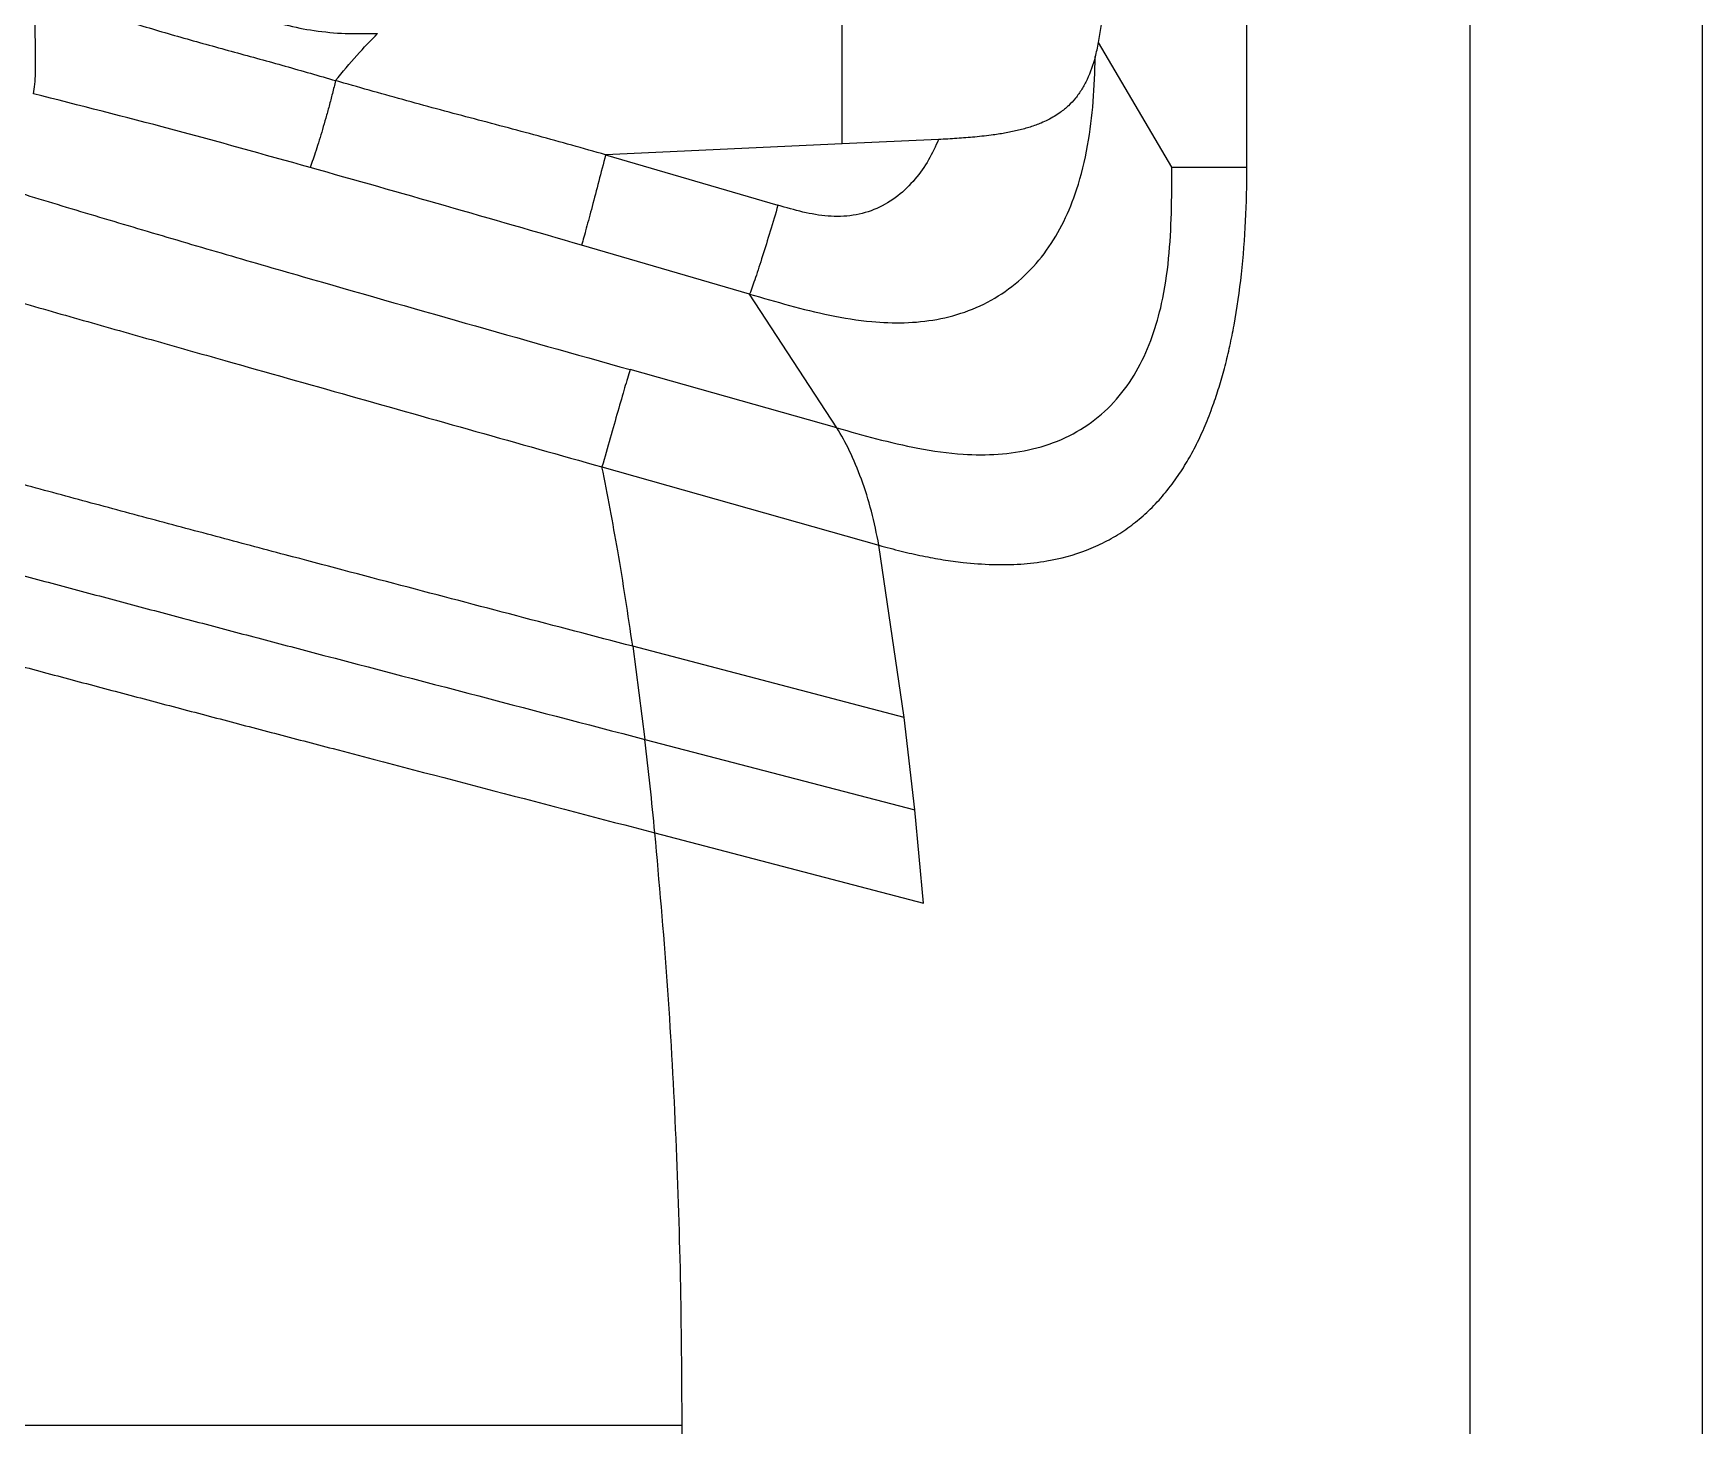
# Model space of a CAD drawing. Extents: x 400 to 501, y 484 to 634.
# Drawn here: x 491 to 500.55, y 551.25 to 559.22 of the extents above; entities that cross this region are included whole.
import ezdxf

# ---------------------------------------------------------------- set-up
doc = ezdxf.new("R2010")
doc.units = 0
doc.header["$MEASUREMENT"] = 0
doc.layers.add('DIM', color=3, linetype='Continuous')
doc.layers.add('GEOMETRY', color=3, linetype='Continuous', lineweight=25)

# ---------------------------------------------------------------- blocks, each defined once
blk = doc.blocks.new('2026 GRANDEE')
at = {"layer": 'GEOMETRY', "color": 4, "ltscale": 16}
for p, q in [((50.1228, -88.1736), (50.1228, -3)), ((47.0859, -38.3844), (46.667, -37.6701))]:
    blk.add_line(p, q, dxfattribs=at)
at = {"layer": 'GEOMETRY', "ltscale": 16}
for p, q in [((48.7908, -4.882), (48.7908, -86.2916)), ((47.5159, -38.3844), (47.5159, -5.6164)), ((45.2006, -38.251), (43.846, -38.3131)), ((45.7517, -38.2257), (45.2006, -38.251)), ((43.846, -38.3131), (44.8322, -38.602)), ((44.6704, -39.11), (43.709, -38.8304)), ((45.1698, -39.8761), (44.6704, -39.11)), ((45.1698, -39.8761), (43.9858, -39.5427)), ((43.8255, -40.0996), (45.4102, -40.5481)), ((45.5553, -41.5331), (45.4102, -40.5481)), ((44.0013, -41.1264), (44.0706, -41.6593)), ((45.5553, -41.5331), (44.0013, -41.1264)), ((45.6151, -42.0632), (45.5553, -41.5331)), ((44.0706, -41.6593), (45.6151, -42.0632)), ((45.6646, -42.596), (45.6151, -42.0632)), ((44.1282, -42.1941), (45.6646, -42.596))]:
    blk.add_line(p, q, dxfattribs=at)
for points, knots in [([(46.667, -37.6701), (46.6774, -37.6097), (46.699, -37.4836), (46.715, -37.278), (46.7229, -37.1029), (46.7265, -36.9625), (46.7282, -36.8628), (46.7294, -36.7609), (46.73, -36.6571), (46.7304, -36.5562), (46.7305, -36.4477), (46.7305, -36.375), (46.7305, -36.333)], [0, 0, 0, 0, 0.1413192, 0.2951352, 0.4607825, 0.5321618, 0.6075047, 0.6826773, 0.7586326, 0.8383478, 0.9068147, 1, 1, 1, 1]), ([(41.2003, -36.4774), (41.2014, -36.5237), (41.2035, -36.614), (41.222, -36.7466), (41.252, -36.8723), (41.295, -36.9908), (41.35, -37.1), (41.4167, -37.199), (41.4944, -37.2877), (41.5816, -37.365), (41.6783, -37.4321), (41.7824, -37.4881), (41.8948, -37.5344), (42.0268, -37.5748), (42.1817, -37.6052), (42.3588, -37.6223), (42.48, -37.6197), (42.5418, -37.6183)], [0, 0, 0, 0, 0.068853, 0.134179, 0.198901, 0.260832, 0.321286, 0.380557, 0.438268, 0.496666, 0.554027, 0.61361, 0.672905, 0.735232, 0.819483, 0.907951, 1, 1, 1, 1]), ([(40.5722, -37.9641), (40.5753, -37.9465), (40.5815, -37.9117), (40.5857, -37.8236), (40.5848, -37.6967), (40.5804, -37.53), (40.577, -37.4142), (40.5753, -37.3551)], [0, 0, 0, 0, 0.123541, 0.243721, 0.485149, 0.737278, 1, 1, 1, 1]), ([(40.5753, -37.3551), (40.6701, -37.3928), (40.8593, -37.4681), (41.145, -37.5617), (41.4313, -37.6457), (41.7208, -37.7251), (42.0131, -37.8048), (42.2054, -37.8607), (42.3015, -37.8886)], [0, 0, 0, 0, 0.1685986, 0.3365333, 0.5045149, 0.670749, 0.8354568, 1, 1, 1, 1]), ([(45.2006, -38.251), (45.2006, -38.1868), (45.2006, -38.0519), (45.2006, -37.9014), (45.2006, -37.7973), (45.2006, -37.7375), (45.2006, -37.6831), (45.2006, -37.6307), (45.2006, -37.5771), (45.2006, -37.5408), (45.2006, -37.5207)], [0, 0, 0, 0, 0.235109, 0.494686, 0.573155, 0.656588, 0.744983, 0.810294, 0.895302, 1, 1, 1, 1]), ([(38.3164, -37.6031), (38.3305, -37.616), (38.3582, -37.6416), (38.4018, -37.6802), (38.4521, -37.7196), (38.5135, -37.7599), (38.5947, -37.805), (38.6996, -37.8612), (38.8174, -37.9197), (38.9395, -37.9769), (39.0777, -38.0377), (39.2462, -38.1087), (39.4526, -38.1887), (39.6972, -38.2753), (39.995, -38.3747), (40.3509, -38.4877), (40.7646, -38.6144), (41.1995, -38.7442), (41.6502, -38.8765), (42.2658, -39.0547), (43.0456, -39.2773), (43.6714, -39.454), (43.9858, -39.5427)], [0, 0, 0, 0, 0.046019, 0.09094, 0.134547, 0.176619, 0.218274, 0.258298, 0.287107, 0.314973, 0.342113, 0.368862, 0.403768, 0.439352, 0.476366, 0.528552, 0.583344, 0.640243, 0.698794, 0.75864, 0.878736, 1, 1, 1, 1]), ([(42.3015, -37.8886), (42.342, -37.8394), (42.4231, -37.7409), (42.5022, -37.6592), (42.5418, -37.6184)], [0, 0, 0, 0, 0.4993678, 1, 1, 1, 1]), ([(46.6477, -37.7528), (46.6511, -37.7395), (46.6581, -37.7124), (46.664, -37.6843), (46.667, -37.6701)], [0, 0, 0, 0, 0.490824, 1, 1, 1, 1]), ([(44.6704, -39.11), (44.7462, -39.1322), (44.8979, -39.1768), (45.1299, -39.2351), (45.3497, -39.2704), (45.5556, -39.2785), (45.7428, -39.2602), (45.9255, -39.2106), (46.0965, -39.1265), (46.2478, -39.0089), (46.3736, -38.863), (46.4723, -38.6959), (46.553, -38.4946), (46.6085, -38.2636), (46.6397, -38.0082), (46.645, -37.8381), (46.6477, -37.7528)], [0, 0, 0, 0, 0.078477, 0.15708, 0.237578, 0.299443, 0.361796, 0.424519, 0.487671, 0.551296, 0.615179, 0.679483, 0.744549, 0.831071, 0.915408, 1, 1, 1, 1]), ([(46.6477, -37.7528), (46.6338, -37.7974), (46.6132, -37.8634), (46.5716, -37.9392), (46.5361, -37.9894), (46.4947, -38.0338), (46.4533, -38.0678), (46.4136, -38.0939), (46.3772, -38.114), (46.3317, -38.1348), (46.2758, -38.1551), (46.2092, -38.1735), (46.1385, -38.1882), (46.0551, -38.2014), (45.9608, -38.212), (45.8561, -38.2203), (45.7866, -38.2239), (45.7517, -38.2257)], [0, 0, 0, 0, 0.1254723, 0.1858337, 0.2460374, 0.3041364, 0.3651371, 0.4044753, 0.4441715, 0.4861945, 0.5480699, 0.6109904, 0.6749155, 0.739698, 0.8294799, 0.9143925, 1, 1, 1, 1]), ([(42.3015, -37.8886), (42.2954, -37.9129), (42.2838, -37.9595), (42.2647, -38.032), (42.2456, -38.1018), (42.2264, -38.1687), (42.2074, -38.2318), (42.189, -38.2899), (42.171, -38.3431), (42.1606, -38.3711), (42.1551, -38.3859)], [0, 0, 0, 0, 0.14087, 0.269929, 0.389791, 0.504058, 0.617256, 0.734433, 0.860552, 1, 1, 1, 1]), ([(43.846, -38.3131), (43.7173, -38.2768), (43.4598, -38.204), (43.0716, -38.1022), (42.6842, -37.9988), (42.4291, -37.9254), (42.3015, -37.8886)], [0, 0, 0, 0, 0.250164, 0.500707, 0.750176, 1, 1, 1, 1]), ([(42.1551, -38.3859), (41.89, -38.3116), (41.3638, -38.1642), (40.8347, -38.0305), (40.5722, -37.9641)], [0, 0, 0, 0, 0.503834, 1, 1, 1, 1]), ([(37.9842, -38.173), (37.9985, -38.186), (38.0268, -38.212), (38.0715, -38.2514), (38.1236, -38.292), (38.1881, -38.3341), (38.2706, -38.38), (38.378, -38.4372), (38.5143, -38.5033), (38.6823, -38.577), (38.8833, -38.658), (39.1167, -38.7419), (39.3802, -38.8277), (39.6879, -38.9222), (40.0387, -39.0258), (40.4288, -39.1386), (40.833, -39.2542), (41.2474, -39.3718), (41.7646, -39.5182), (42.3844, -39.6931), (43.1041, -39.8959), (43.5851, -40.0317), (43.8255, -40.0996)], [0, 0, 0, 0, 0.0442413, 0.0877792, 0.1304804, 0.1722284, 0.2122062, 0.2509331, 0.2888508, 0.3261218, 0.3630993, 0.4009617, 0.4396533, 0.479277, 0.5280263, 0.5779864, 0.6289492, 0.6807197, 0.7331531, 0.8216919, 0.9108967, 1, 1, 1, 1]), ([(45.7517, -38.2257), (45.7336, -38.2652), (45.6968, -38.3456), (45.6188, -38.4559), (45.5203, -38.5528), (45.3998, -38.6261), (45.2622, -38.6657), (45.1175, -38.6687), (44.9736, -38.6432), (44.8796, -38.6158), (44.8322, -38.602)], [0, 0, 0, 0, 0.11604, 0.236377, 0.359201, 0.483589, 0.609974, 0.737871, 0.867848, 1, 1, 1, 1]), ([(43.709, -38.8304), (43.4497, -38.7554), (42.9321, -38.6056), (42.4138, -38.459), (42.1551, -38.3859)], [0, 0, 0, 0, 0.501057, 1, 1, 1, 1]), ([(43.846, -38.3131), (43.833, -38.364), (43.8071, -38.4652), (43.7692, -38.6094), (43.7339, -38.7411), (43.7173, -38.8006), (43.709, -38.8304)], [0, 0, 0, 0, 0.25459, 0.506515, 0.752906, 1, 1, 1, 1]), ([(45.1698, -39.8761), (45.2451, -39.8973), (45.3985, -39.9405), (45.6383, -39.9972), (45.8714, -40.0301), (46.0923, -40.0318), (46.2906, -40.0033), (46.4796, -39.9385), (46.6491, -39.8353), (46.7902, -39.6979), (46.8994, -39.5348), (46.9781, -39.355), (47.0367, -39.1449), (47.0717, -38.9077), (47.0856, -38.6466), (47.0858, -38.472), (47.0859, -38.3844)], [0, 0, 0, 0, 0.075695, 0.154201, 0.238349, 0.302876, 0.367341, 0.431407, 0.495005, 0.557891, 0.620592, 0.683837, 0.747136, 0.831071, 0.915258, 1, 1, 1, 1]), ([(45.4102, -40.5481), (45.4524, -40.5596), (45.5349, -40.5822), (45.6575, -40.6096), (45.7756, -40.6313), (45.9094, -40.6496), (46.0576, -40.6605), (46.2184, -40.6581), (46.3997, -40.6373), (46.5619, -40.594), (46.7027, -40.5313), (46.8002, -40.4746), (46.8907, -40.4081), (46.9747, -40.3318), (47.0525, -40.2455), (47.1212, -40.1534), (47.1816, -40.0567), (47.2349, -39.9564), (47.2836, -39.8484), (47.3254, -39.7391), (47.3611, -39.6296), (47.3916, -39.5206), (47.4188, -39.4063), (47.4538, -39.2315), (47.4875, -38.9931), (47.5117, -38.6912), (47.5145, -38.4871), (47.5159, -38.3844)], [0, 0, 0, 0, 0.035201, 0.06887, 0.101058, 0.131825, 0.177576, 0.220531, 0.261068, 0.324203, 0.354711, 0.384931, 0.414739, 0.445009, 0.476053, 0.50816, 0.537358, 0.567753, 0.599483, 0.632671, 0.661874, 0.692201, 0.723701, 0.756421, 0.835696, 0.917351, 1, 1, 1, 1]), ([(47.0859, -38.3844), (47.1107, -38.3844), (47.1603, -38.3844), (47.2661, -38.3844), (47.3864, -38.3844), (47.4727, -38.3844), (47.5159, -38.3844)], [0, 0, 0, 0, 0.250001, 0.5, 0.749999, 1, 1, 1, 1]), ([(44.8322, -38.602), (44.8174, -38.652), (44.788, -38.7516), (44.7441, -38.8933), (44.7023, -39.0223), (44.681, -39.0808), (44.6704, -39.11)], [0, 0, 0, 0, 0.254214, 0.506112, 0.752821, 1, 1, 1, 1]), ([(44.0013, -41.1264), (43.7801, -41.0683), (43.3378, -40.9524), (42.6748, -40.7779), (42.1011, -40.6262), (41.6168, -40.4975), (41.2217, -40.392), (40.829, -40.2864), (40.4412, -40.1811), (40.1096, -40.09), (39.8355, -40.0136), (39.6164, -39.9517), (39.4104, -39.8924), (39.2217, -39.8369), (39.0544, -39.7861), (38.9111, -39.741), (38.7921, -39.7017), (38.6765, -39.6612), (38.5771, -39.6227), (38.4989, -39.5877), (38.4432, -39.5585), (38.4, -39.5325), (38.3738, -39.5159), (38.3607, -39.5075)], [0, 0, 0, 0, 0.08291, 0.165771, 0.248732, 0.298568, 0.348523, 0.3986, 0.448739, 0.499074, 0.530593, 0.562128, 0.593688, 0.625233, 0.656703, 0.688108, 0.719489, 0.75081, 0.800723, 0.850571, 0.900417, 0.950225, 1, 1, 1, 1]), ([(43.9858, -39.5427), (43.976, -39.5756), (43.9565, -39.6414), (43.9168, -39.7786), (43.8724, -39.9336), (43.8412, -40.0442), (43.8255, -40.0996)], [0, 0, 0, 0, 0.250001, 0.5, 0.749999, 1, 1, 1, 1]), ([(45.4102, -40.5481), (45.3969, -40.4822), (45.3702, -40.3502), (45.3111, -40.1676), (45.2436, -40.0037), (45.1943, -39.9184), (45.1698, -39.8761)], [0, 0, 0, 0, 0.250621, 0.502378, 0.752858, 1, 1, 1, 1]), ([(38.4914, -40.0564), (38.5044, -40.0648), (38.5305, -40.0816), (38.5715, -40.1073), (38.621, -40.1352), (38.6863, -40.1672), (38.7663, -40.2011), (38.8588, -40.2362), (38.9553, -40.2704), (39.0748, -40.3101), (39.2205, -40.3562), (39.3936, -40.4086), (39.5921, -40.4666), (39.8109, -40.5287), (40.0696, -40.6007), (40.3667, -40.6819), (40.6984, -40.7713), (41.0335, -40.8608), (41.3703, -40.9502), (41.7076, -41.0394), (42.2696, -41.1875), (43.0575, -41.3943), (43.7329, -41.571), (44.0706, -41.6593)], [0, 0, 0, 0, 0.049776, 0.099587, 0.149434, 0.199286, 0.249207, 0.280533, 0.311922, 0.34333, 0.374799, 0.406334, 0.437882, 0.469407, 0.500919, 0.542879, 0.584685, 0.626445, 0.668142, 0.709743, 0.751266, 0.87566, 1, 1, 1, 1]), ([(44.0013, -41.1264), (43.9742, -40.9437), (43.9231, -40.6002), (43.8567, -40.2593), (43.8255, -40.0996)], [0, 0, 0, 0, 0.531542, 1, 1, 1, 1]), ([(38.6083, -40.6034), (38.6247, -40.6141), (38.6573, -40.6355), (38.707, -40.6678), (38.7663, -40.7026), (38.8337, -40.7362), (38.9098, -40.7686), (38.9822, -40.7968), (39.0756, -40.8302), (39.1964, -40.8702), (39.3501, -40.9181), (39.5377, -40.9737), (39.7531, -41.0352), (40.0093, -41.1066), (40.303, -41.1867), (40.6285, -41.2742), (40.9579, -41.362), (41.2888, -41.4496), (41.6204, -41.537), (41.9531, -41.6245), (42.4822, -41.7634), (43.2075, -41.9532), (43.8212, -42.1138), (44.1282, -42.1941)], [0, 0, 0, 0, 0.0628055, 0.1255485, 0.1883555, 0.2510948, 0.2823642, 0.3135597, 0.3447162, 0.3757459, 0.4066311, 0.4374572, 0.4682907, 0.4991904, 0.5389169, 0.5788609, 0.6188372, 0.6587372, 0.6986085, 0.7386021, 0.778774, 0.8893798, 1, 1, 1, 1]), ([(44.1282, -42.1941), (44.1193, -42.1049), (44.1014, -41.9265), (44.0809, -41.7484), (44.0706, -41.6593)], [0, 0, 0, 0, 0.500001, 1, 1, 1, 1]), ([(44.2841, -45.5868), (44.2824, -45.3041), (44.2789, -44.7384), (44.2496, -43.8901), (44.2035, -43.0414), (44.1533, -42.4767), (44.1282, -42.1941)], [0, 0, 0, 0, 0.249615, 0.499457, 0.74947, 1, 1, 1, 1]), ([(44.2841, -45.5868), (44.0709, -45.5868), (43.6552, -45.5868), (43.0489, -45.5868), (42.4781, -45.5868), (41.9995, -45.5868), (41.6079, -45.5868), (41.2869, -45.5868), (40.9802, -45.5868), (40.6917, -45.5868), (40.4339, -45.5868), (40.2232, -45.5868), (40.0539, -45.5868), (39.918, -45.5868), (39.797, -45.5868), (39.6775, -45.5868), (39.5648, -45.5868), (39.4644, -45.5868), (39.3825, -45.5868), (39.3161, -45.5868), (39.2621, -45.5868), (39.2172, -45.5868), (39.1778, -45.5868), (39.1405, -45.5868), (39.1147, -45.5868), (39.1013, -45.5868)], [0, 0, 0, 0, 0.077162, 0.150485, 0.219501, 0.283786, 0.323845, 0.361593, 0.40063, 0.436219, 0.468851, 0.49919, 0.520958, 0.542342, 0.563799, 0.585792, 0.616688, 0.650214, 0.687084, 0.727839, 0.772868, 0.822448, 0.876761, 0.935925, 1, 1, 1, 1]), ([(44.1282, -48.9795), (44.1533, -48.6969), (44.2035, -48.1322), (44.2496, -47.2835), (44.2789, -46.4352), (44.2824, -45.8695), (44.2841, -45.5868)], [0, 0, 0, 0, 0.25053, 0.500543, 0.750385, 1, 1, 1, 1])]:
    blk.add_open_spline(points, degree=3, knots=knots, dxfattribs=at)

msp = doc.modelspace()

# ---------------------------------------------------------------- block references
at = {"layer": 'DIM'}
msp.add_blockref('2026 GRANDEE', (450.4248, 596.8403), dxfattribs=at)

doc.saveas('drawing.dxf')
